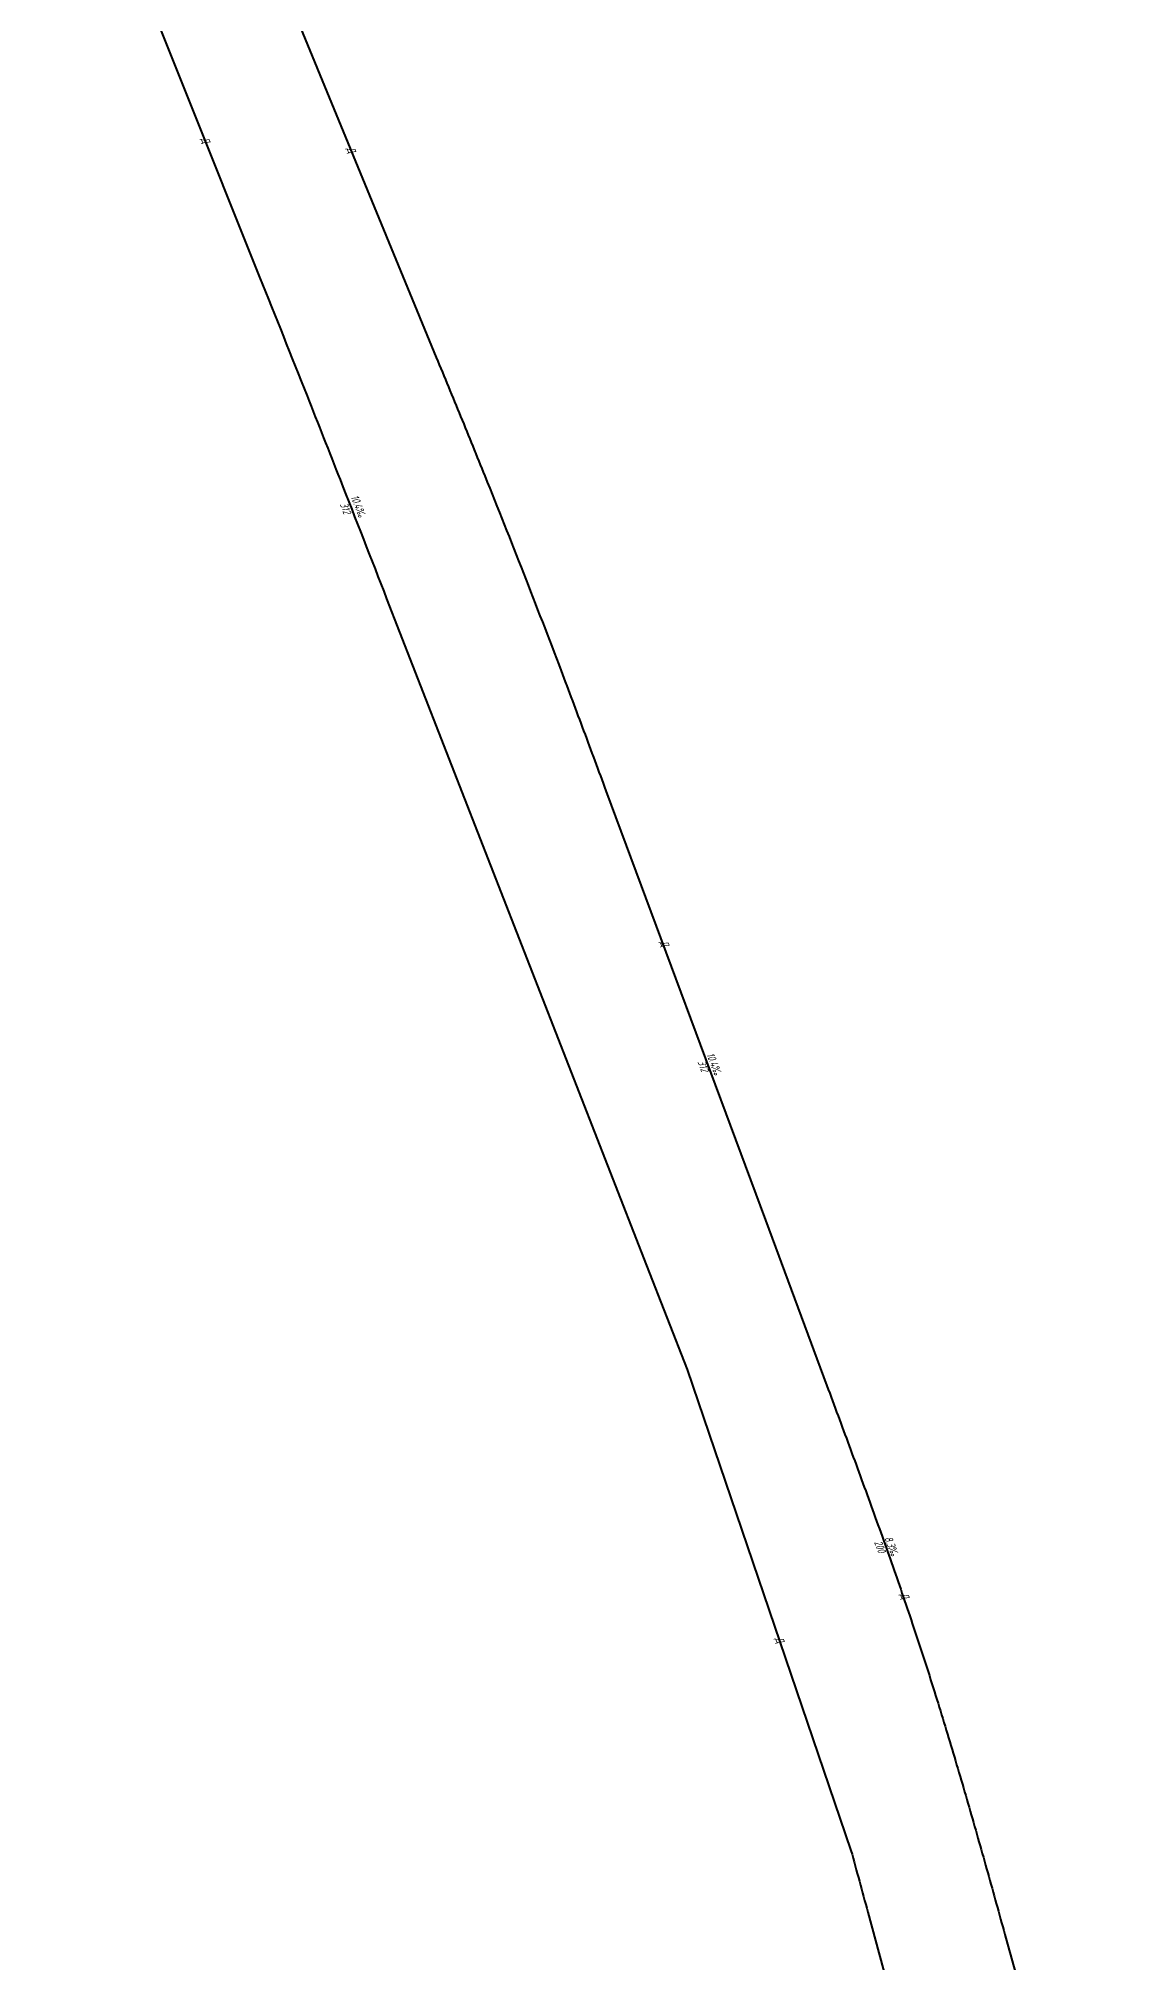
# Model space of a CAD drawing. Extents: x 9739 to 10199, y 10473 to 11691.
# Drawn here: x 9948.3 to 10116.9, y 10781.5 to 11082 of the extents above; entities that cross this region are included whole.
import ezdxf

# ---------------------------------------------------------------- set-up
doc = ezdxf.new("R2010")
doc.units = 0
doc.set_wipeout_variables(frame=1)
doc.linetypes.add('Разметка_1_1', pattern=[1, 1, 0])
doc.layers.add('кресты здания и сооружения', color=1, linetype='Continuous', lineweight=30)
doc.layers.add('Курские пути на Технической', color=7, linetype='Continuous')
doc.layers.add('откосы Миша', color=7, linetype='Continuous')
doc.styles.add('СПДС09', font='spds.shx', dxfattribs={"width": 0.9, "oblique": 15, "height": 1.25})
doc.linetypes.add('ПОДПОРНАЯ_24_02_2016г.$0$Откосы$0$LOTOK', pattern='A,7e-05,[1,Лоток.shx,S=1,R=0,X=0,Y=0],-7', length=7.00007)

# ---------------------------------------------------------------- blocks, each defined once
blk = doc.blocks.new('412545454')
at = {"layer": 'Курские пути на Технической', "color": 1, "linetype": 'ПОДПОРНАЯ_24_02_2016г.$0$Откосы$0$LOTOK', "lineweight": 40, "flags": 128}
for points in [[(9966.98, 11138.65), (9969.92, 11131.27, 0.000208), (9973.63, 11121.99, 0.000625), (9977.36, 11112.71, 0.000948), (9981.63, 11102.19, 0.000625), (9985.41, 11092.94, 0.000208), (9989.22, 11083.69), (10010.4, 11032.22, -0.000417), (10014.21, 11022.97, -0.00125), (10017.98, 11013.69, -0.005435), (10029.88, 10983.27, -0.00125), (10033.41, 10973.89, -0.000417), (10036.89, 10964.51), (10061.79, 10897.44)], [(9948.31, 11131.19), (9982.83, 11044.77, -0.000625), (9990.23, 11026.2, -0.000878), (9995.38, 11013.14, -0.000625), (10002.66, 10994.51), (10043.24, 10890.35)], [(10075.15, 10799, -0.001042), (10077.77, 10789.37), (10094.55, 10727.42), (10097.81, 10715.97)]]:
    blk.add_lwpolyline(points, format="xyb", dxfattribs=at)
for points in [[(10043.24, 10890.35), (10049.55, 10874.14)], [(10049.55, 10874.14), (10075.15, 10799)]]:
    blk.add_lwpolyline(points, dxfattribs=at)
at = {"layer": 'откосы Миша', "color": 1, "linetype": 'Разметка_1_1', "lineweight": 30, "char_height": 1.25, "attachment_point": 3, "style": 'СПДС09'}
for s, insert, rotation in [('Д', (9975.12, 11066), 292.0674), ('Д', (9997.88, 11064.5), 292.0674), ('312', (9997.13, 11008.07), 290.9465), ('10.4‰', (9999.51, 11007.45), 290.9465), ('Д', (10046.78, 10940.53), 292.0674), ('312', (10052.98, 10920.94), 290.9465), ('10.4‰', (10055.04, 10920.33), 290.9465), ('Д', (10084.28, 10838.64), 292.0674), ('Д', (10064.77, 10831.76), 292.0674)]:
    blk.add_mtext(s, dxfattribs=dict(at, insert=insert, rotation=rotation))
at = {"color": 255, "lineweight": 5}
blk.add_wipeout([(10081.46, 10848.48), (10082.81, 10845.09), (10079.58, 10844.33), (10078.2, 10847.75)], dxfattribs=at).dxf.layer = 'кресты здания и сооружения'
at = {"layer": 'Курские пути на Технической', "color": 1, "linetype": 'ПОДПОРНАЯ_24_02_2016г.$0$Откосы$0$LOTOK', "lineweight": 40, "flags": 128}
blk.add_lwpolyline([(10061.79, 10897.44), (10071.39, 10871.58, -0.000521), (10074.86, 10862.2, -0.001563), (10078.3, 10852.79, -0.002604), (10081.67, 10843.34, -0.003646), (10084.92, 10833.84, -0.004384), (10088.18, 10823.78, -0.003646), (10091.11, 10814.18, -0.002604), (10093.93, 10804.55, -0.001563), (10096.66, 10794.91, -0.000521), (10099.34, 10785.27), (10112.83, 10736.79, 0.000446), (10114.17, 10731.98, 0.001339), (10115.52, 10727.18, 0.002232), (10116.91, 10722.41, 0.000006), (10116.91, 10722.4, 0.000006)], format="xyb", dxfattribs=at)
at = {"layer": 'откосы Миша', "color": 1, "linetype": 'Разметка_1_1', "lineweight": 30, "char_height": 1.25, "attachment_point": 3, "rotation": 291.2691, "style": 'СПДС09'}
for s, insert in [('200', (10080.6, 10845.81)), ('8.3‰', (10082.67, 10845.21))]:
    blk.add_mtext(s, dxfattribs=dict(at, insert=insert))

msp = doc.modelspace()

# ---------------------------------------------------------------- block references
msp.add_blockref('412545454', (0, 0))

doc.saveas('drawing.dxf')
